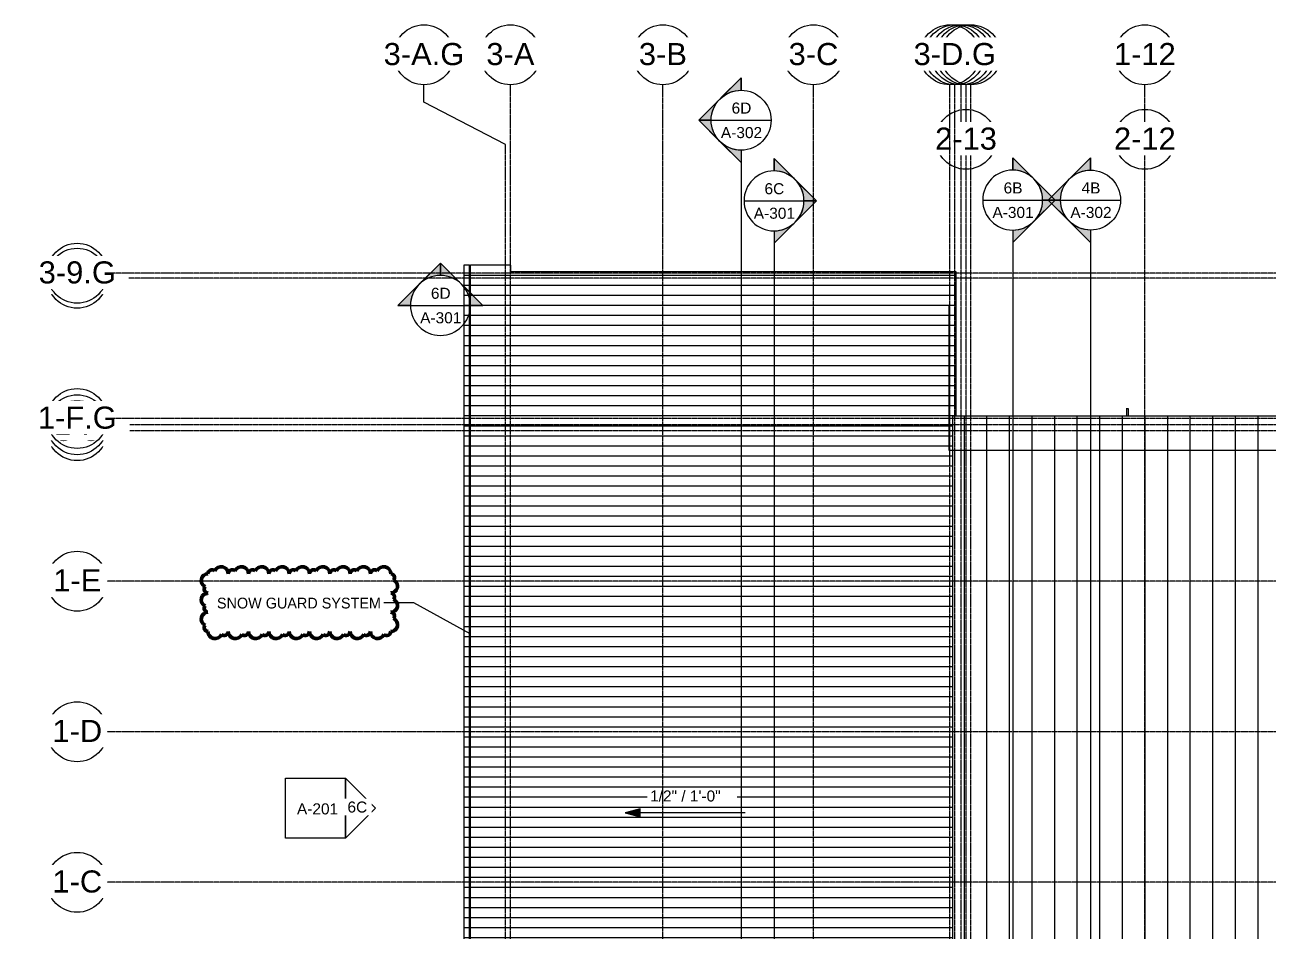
# Model space of a CAD drawing. Header units: inches. Extents: x 21290 to 29416, y -23522 to -20467.
# Drawn here: x 21292 to 23282, y -21944 to -20493 of the extents above; entities that cross this region are included whole.
import ezdxf

# ---------------------------------------------------------------- set-up
doc = ezdxf.new("R2010")
doc.units = ezdxf.units.IN
doc.header["$MEASUREMENT"] = 0
doc.linetypes.add('Grid Line 1_2_', pattern=[0.875, 0.5, -0.125, 0.125, -0.125])
for name, color, linetype, lineweight in [('A-ANNO-IDEN', 131, 'Continuous', 9), ('A-DETL-MBND', 5, 'Continuous', 13), ('A-ROOF', 132, 'Continuous', 13), ('E-LITE-EQPM', 33, 'Continuous', 13), ('G-ANNO-DIMS', 111, 'Continuous', 9), ('G-ANNO-REVC', 71, 'Continuous', 9), ('G-ANNO-SYMB', 111, 'Continuous', 9), ('S-GRID', 1, 'Continuous', 9), ('S-GRID-IDEN', 1, 'Continuous', 9)]:
    doc.layers.add(name, color=color, linetype=linetype, lineweight=lineweight)
doc.styles.add('Arial', font='arial.ttf', dxfattribs={"height": 35.407186})
doc.styles.add('Arial_1', font='arial.ttf', dxfattribs={"height": 17.703593})
doc.styles.add('Century Gothic', font='GOTHIC.TTF', dxfattribs={"height": 17.245342})

# ---------------------------------------------------------------- blocks, each defined once
blk = doc.blocks.new('Lighting-Street_Cooper_Navion-Lumark_4-6-LED-Squares - The Caretaker LED-964008-Roof Plan')
at = {"layer": 'A-DETL-MBND', "color": 43, "lineweight": 9}
for p, q in [((-1.7, -10.7), (1.6, -10.7)), ((-1.5, -10.7), (-1.5, -22.8)), ((1.5, -10.7), (1.5, -22.8))]:
    blk.add_line(p, q, dxfattribs=at)
blk = doc.blocks.new('Roofs 5 - Roofs 1-1983635-Roof Plan')
at = {"layer": 'A-DETL-MBND', "color": 43, "lineweight": 9}
for p, q in [((22004.1, -20878.6), (22004.8, -20878.6)), ((22004.1, -22519.1), (22004.1, -20878.6)), ((22004.8, -20878.6), (22005.5, -20878.6)), ((22004.8, -20878.6), (22004.8, -22519.1)), ((22005.5, -22519.1), (22005.5, -20878.6)), ((22004.8, -22519.1), (22004.1, -22519.1)), ((22005.5, -22519.1), (22004.8, -22519.1))]:
    blk.add_line(p, q, dxfattribs=at)
blk = doc.blocks.new('Grid - Grid Head - Circle-14747-Roof Plan')
at = {"layer": 'S-GRID-IDEN'}
blk.add_circle((0, 0), 0.25, dxfattribs=at)
blk = doc.blocks.new('Section - Section Head - Filled-1526-Roof Plan')
at = {"layer": 'G-ANNO-SYMB'}
h = blk.add_hatch(color=256, dxfattribs=at)
edge = h.paths.add_edge_path(flags=0)
edge.add_line((-0.427, 0.177), (-0.25, 0.354))
edge.add_line((-0.25, 0.354), (-0.25, 0.25))
edge.add_arc((-0.25, 0), 0.25, 90, 135)
h = blk.add_hatch(color=256, dxfattribs=at)
edge = h.paths.add_edge_path(flags=0)
edge.add_arc((-0.25, 0), 0.25, 45, 90)
edge.add_line((-0.25, 0.25), (-0.25, 0.354))
edge.add_line((-0.25, 0.354), (-0.073, 0.177))
h = blk.add_hatch(color=256, dxfattribs=at)
edge = h.paths.add_edge_path(flags=0)
edge.add_arc((-0.25, 0), 0.25, 137.9216, 180)
edge.add_line((-0.5, 0), (-0.604, 0))
edge.add_line((-0.604, 0), (-0.436, 0.168))
h = blk.add_hatch(color=256, dxfattribs=at)
edge = h.paths.add_edge_path(flags=0)
edge.add_line((-0.064, 0.168), (0.104, 0))
edge.add_line((0.104, 0), (0, 0))
edge.add_arc((-0.25, 0), 0.25, 0, 42.0784)
for p, q in [((-0.25, 0.354), (-0.604, 0)), ((-0.25, 0.354), (-0.427, 0.177)), ((-0.25, 0.354), (0.104, 0)), ((-0.25, 0.25), (-0.25, 0.354)), ((-0.073, 0.177), (-0.25, 0.354)), ((-0.25, 0.354), (-0.25, 0.25)), ((-0.436, 0.168), (-0.604, 0)), ((0.104, 0), (-0.064, 0.168)), ((-0.604, 0), (-0.5, 0)), ((0, 0), (0.104, 0)), ((-0.5, 0), (-0.604, 0)), ((0, 0), (0.104, 0))]:
    blk.add_line(p, q, dxfattribs=at)
for start, end in [(360, 180), (90, 135), (45, 90), (137.9216, 180), (0, 42.0784), (180, 360)]:
    blk.add_arc((-0.25, 0), 0.25, start, end, dxfattribs=at)
blk = doc.blocks.new('Elevation - Detail Number-93309-Roof Plan')
at = {"layer": 'G-ANNO-SYMB'}
for p, q in [((-0.25, -0.25), (-0.25, 0.25)), ((-0.25, 0.25), (0.25, 0.25)), ((0.25, 0.25), (0.25, -0.25)), ((0.25, -0.25), (-0.25, -0.25))]:
    blk.add_line(p, q, dxfattribs=at)
blk = doc.blocks.new('Elevation - Detail Number-93036-Roof Plan')
at = {"layer": 'G-ANNO-SYMB'}
for p, q in [((0, 0.25), (-0.25, 0)), ((0.25, 0), (0, 0.25)), ((-0.25, 0), (0.25, 0))]:
    blk.add_line(p, q, dxfattribs=at)
blk = doc.blocks.new('Family - ___-1986674-Roof Plan')
at = {"layer": 'G-ANNO-REVC', "color": 145, "lineweight": 50}
for centre, radius, start, end in [((21591.7, -21373.1), 6.51, 48.1897, 180), ((21606.3, -21373.1), 11.4, 0, 154.7912), ((21624.2, -21373.1), 6.51, 48.1897, 180), ((21638.8, -21373.1), 11.4, 0, 154.7912), ((21656.7, -21373.1), 6.51, 48.1897, 180), ((21671.4, -21373.1), 11.4, 0, 154.7912), ((21689.3, -21373.1), 6.51, 48.1897, 180), ((21703.9, -21373.1), 11.4, 0, 154.7912), ((21721.8, -21373.1), 6.51, 48.1897, 180), ((21736.4, -21373.1), 11.4, 0, 154.7912), ((21754.3, -21373.1), 6.51, 48.1897, 180), ((21769, -21373.1), 11.4, 0, 154.7912), ((21786.9, -21373.1), 6.51, 48.1897, 180), ((21801.5, -21373.1), 11.4, 0, 154.7912), ((21819.4, -21373.1), 6.51, 48.1897, 180), ((21834.1, -21373.1), 11.4, 0, 154.7912), ((21852, -21373.1), 6.51, 48.1897, 180), ((21866.6, -21373.1), 11.4, 0, 154.7912), ((21585.2, -21383.9), 10.8, 90, 244.7912), ((21878, -21379.3), 6.16, 318.1897, 90), ((21878, -21393.1), 10.8, 270, 64.7912), ((21585.2, -21414.7), 10.8, 90, 244.7912), ((21585.2, -21397.8), 6.16, 138.1897, 270), ((21878, -21410.1), 6.16, 318.1897, 90), ((21585.2, -21428.6), 6.16, 138.1897, 270), ((21878, -21423.9), 10.8, 270, 64.7912), ((21585.2, -21445.5), 10.8, 90, 244.7912), ((21878, -21440.9), 6.16, 318.1897, 90), ((21878, -21454.8), 10.8, 270, 64.7912), ((21585.2, -21459.4), 6.16, 138.1897, 270), ((21596.5, -21465.5), 11.4, 180, 334.7912), ((21611.2, -21465.5), 6.51, 228.1897, 0), ((21629.1, -21465.5), 11.4, 180, 334.7912), ((21643.7, -21465.5), 6.51, 228.1897, 0), ((21661.6, -21465.5), 11.4, 180, 334.7912), ((21676.3, -21465.5), 6.51, 228.1897, 0), ((21694.2, -21465.5), 11.4, 180, 334.7912), ((21708.8, -21465.5), 6.51, 228.1897, 0), ((21726.7, -21465.5), 11.4, 180, 334.7912), ((21741.3, -21465.5), 6.51, 228.1897, 0), ((21759.2, -21465.5), 11.4, 180, 334.7912), ((21773.9, -21465.5), 6.51, 228.1897, 0), ((21791.8, -21465.5), 11.4, 180, 334.7912), ((21806.4, -21465.5), 6.51, 228.1897, 0), ((21824.3, -21465.5), 11.4, 180, 334.7912), ((21838.9, -21465.5), 6.51, 228.1897, 0), ((21856.8, -21465.5), 11.4, 180, 334.7912), ((21871.5, -21465.5), 6.51, 228.1897, 0)]:
    blk.add_arc(centre, radius, start, end, dxfattribs=at)

msp = doc.modelspace()

# ---------------------------------------------------------------- hatches: boundary and pattern name
at = {"layer": 'A-DETL-MBND'}
h = msp.add_hatch(dxfattribs=at)
h.set_pattern_fill('FP_2', color=8, style=0, pattern_type=2)
h.set_pattern_definition([(0, (37.673, -180.953), (0, 16.082), [])])
h.paths.add_polyline_path([(21976.59556, -22808.30281), (21985.88845, -22808.30281), (21985.88845, -22519.05281), (21976.59556, -22519.05281), (21976.59556, -22801.50736)], flags=0)
h.paths.add_polyline_path([(22057.89023, -22808.30281), (22057.89023, -22798.30281), (22056.82773, -22798.30281), (22056.82773, -22341.24031), (22699.76523, -22341.24031), (22699.76523, -22348.37021), (22700.0122, -22348.48915), (22700.56715, -22349.18504), (22700.76522, -22350.05281), (22700.54344, -22350.95031), (22700.0122, -22351.61647), (22699.76523, -22351.73541), (22699.76523, -22357.74031), (22073.32773, -22357.74031), (22073.40722, -22768.50072), (22073.59471, -22783.61531), (22795.70273, -22783.61531), (22795.70273, -22446.67781), (22810.64023, -22446.67781), (22810.64023, -22433.09526), (22777.63923, -22433.09526), (22777.63923, -21120.45299), (22783.89023, -21120.45299), (22783.89023, -20889.05281), (22070.39023, -20889.05281), (22070.39023, -20878.55281), (22005.59733, -20878.55281), (22005.59733, -22519.05281), (22004.18312, -22519.05281), (22004.18312, -20878.55281), (21994.89023, -20878.55281), (21994.89023, -22519.05281), (21987.30266, -22519.05281), (21987.30266, -22808.30281), (22012.38831, -22808.30281)], flags=0)
h.paths.add_polyline_path([(22526.30451, -22740.45909), (22516.30451, -22740.45909), (22516.30451, -22737.30284), (22453.04669, -22737.30284), (22453.04669, -22650.92784), (22580.92169, -22650.92784), (22580.92169, -22737.30284), (22535.39044, -22737.30284), (22535.39044, -22740.45909), (22531.89044, -22740.45909), (22531.89044, -22737.30284), (22526.30451, -22737.30284)], flags=0)
h.paths.add_polyline_path([(22468.62706, -22560.36531), (22418.83222, -22560.36531), (22418.83222, -22558.11531), (22418.70722, -22558.11531), (22418.70722, -22547.61531), (22418.83222, -22547.61531), (22418.83222, -22539.74031), (22418.70722, -22539.74031), (22418.70722, -22522.99031), (22418.83222, -22522.99031), (22418.83222, -22516.36531), (22493.20722, -22516.36531), (22493.20722, -22560.36531), (22468.72142, -22560.36531)], flags=0)
h.paths.add_polyline_path([(22632.51523, -22544.42781), (22632.51523, -22540.05281), (22632.39023, -22540.05281), (22632.39023, -22528.17781), (22632.51523, -22528.17781), (22632.51523, -22519.42781), (22632.39023, -22519.42781), (22632.39023, -22487.67781), (22632.51523, -22487.67781), (22632.51523, -22481.05281), (22748.39023, -22481.05281), (22748.39023, -22544.42781), (22638.76523, -22544.42781)], flags=0)
h.paths.add_polyline_path([(22631.51523, -22448.55281), (22543.39023, -22448.55281), (22543.39023, -22389.05281), (22631.51523, -22389.05281), (22631.51523, -22394.05281), (22631.64023, -22394.05281), (22631.64023, -22406.67781), (22631.51523, -22406.67781), (22631.51523, -22413.92781), (22631.64023, -22413.92781), (22631.64023, -22442.30281), (22631.51523, -22442.30281)], flags=0)
h.paths.add_polyline_path([(22357.48291, -22448.55244), (22328.70309, -22448.55244), (22328.70309, -22389.05244), (22416.82809, -22389.05244), (22416.82809, -22394.05244), (22416.95309, -22394.05244), (22416.95309, -22406.67744), (22416.82809, -22406.67744), (22416.82809, -22413.92744), (22416.95309, -22413.92744), (22416.95309, -22442.30244), (22416.82809, -22442.30244), (22416.82809, -22448.55244), (22357.57032, -22448.55244)], flags=0)
h.paths.add_polyline_path([(22699.76523, -22351.50482), (22700.3277, -22350.92058), (22700.56022, -22350.05281), (22700.31973, -22349.19534), (22699.76523, -22348.59204), (22699.76523, -22350.95031)], flags=0)
h = msp.add_hatch(dxfattribs=at)
h.set_pattern_fill('FP_3', color=8, style=0, pattern_type=2)
h.set_pattern_definition([(90, (-1.735, -38.532), (-36.188, 2e-15), [])])
h.paths.add_polyline_path([(22777.63923, -22433.09526), (26284.39023, -22433.09526), (26284.39023, -22423.80237), (22778.14023, -22423.80237), (22778.14023, -22422.38815), (26284.39023, -22422.38815), (26284.39023, -21120.45299), (22777.63923, -21120.45299), (22777.63923, -22423.80237)], flags=0)
at = {"layer": 'G-ANNO-DIMS'}
msp.add_hatch(color=256, dxfattribs=at).paths.add_polyline_path([(22253.44639, -21756.10417), (22277.44639, -21762.53495), (22277.44639, -21749.67339)], flags=0)

# ---------------------------------------------------------------- linework, layer by layer
at = {"layer": 'A-ANNO-IDEN', "color": 153}
for p, q in [((21915.20377, -21419.87271), (21862.26752, -21419.87271)), ((22005.26413, -21469.37154), (21915.20377, -21419.87271))]:
    msp.add_line(p, q, dxfattribs=at)
at = {"layer": 'A-DETL-MBND', "color": 43, "lineweight": 9}
for p, q in [((22004.18312, -20878.55281), (21994.89023, -20878.55281)), ((21994.89023, -20878.55281), (21994.89023, -22519.05281)), ((22070.39023, -20878.55281), (22005.59733, -20878.55281)), ((22070.39023, -20889.05281), (22070.39023, -20878.55281)), ((22783.89023, -20889.05281), (22070.39023, -20889.05281)), ((22783.89023, -21120.45299), (22783.89023, -20889.05281)), ((26284.39023, -21120.45299), (22777.63923, -21120.45299)), ((22777.63923, -21120.45299), (22777.63923, -22433.09526))]:
    msp.add_line(p, q, dxfattribs=at)
at = {"layer": 'G-ANNO-DIMS'}
for p, q in [((22277.44639, -21749.67339), (22253.44639, -21756.10417)), ((22253.44639, -21756.10417), (22277.44639, -21762.53495)), ((22445.44639, -21756.10417), (22253.44639, -21756.10417)), ((22277.44639, -21762.53495), (22277.44639, -21749.67339))]:
    msp.add_line(p, q, dxfattribs=at)
at = {"layer": 'G-ANNO-SYMB'}
for p, q in [((22391.17362, -20646.34266), (22487.17362, -20646.34266)), ((22439.17362, -20694.34266), (22439.17362, -23059.93388)), ((22443.854, -20775.5887), (22539.854, -20775.5887)), ((22826.1556, -20774.32008), (22922.1556, -20774.32008)), ((22950.96338, -20774.32008), (23046.96338, -20774.32008)), ((22491.854, -20823.5887), (22491.854, -23159.75334)), ((22874.1556, -20822.32008), (22874.1556, -23105.1016)), ((22998.96338, -20822.32008), (22998.96338, -23105.1016)), ((21909.48674, -20943.12708), (22005.48674, -20943.12708)), ((22772.63634, -20943.12708), (22005.48674, -20943.12708)), ((22772.63634, -21175.34566), (22772.63634, -20943.12708)), ((26316.22594, -21175.34566), (22772.63634, -21175.34566))]:
    msp.add_line(p, q, dxfattribs=at)
at = {"layer": 'S-GRID'}
for p, q in [((21931.23274, -20617.22146), (21931.23274, -20589.47733)), ((22061.64023, -20685.47733), (21931.23274, -20617.22146))]:
    msp.add_line(p, q, dxfattribs=at)
at = {"layer": 'S-GRID', "linetype": 'Grid Line 1_2_'}
for p, q in [((22069.64023, -23272.9264), (22069.64023, -20589.47733)), ((22555.14023, -23275.7461), (22555.14023, -20589.47733)), ((22781.39023, -23275.7461), (22781.39023, -20589.47733)), ((22791.39023, -23275.7461), (22791.39023, -20589.47733)), ((22799.39023, -23275.7461), (22799.39023, -20589.47733)), ((22807.39023, -23275.7461), (22807.39023, -20589.47733)), ((23085.89023, -23275.7461), (23085.89023, -20589.47733)), ((22061.64023, -23275.7461), (22061.64023, -20685.47733)), ((22799.39023, -23359.7461), (22799.39023, -20724.9518)), ((23085.89023, -23275.7461), (23085.89023, -20724.9518))]:
    msp.add_line(p, q, dxfattribs=at)

# ---------------------------------------------------------------- block references
at = {"layer": 'A-ROOF', "color": 43, "lineweight": 9}
msp.add_blockref('Roofs 5 - Roofs 1-1983635-Roof Plan', (0.0625, 0), dxfattribs=at)
at = {"layer": 'E-LITE-EQPM', "color": 43, "lineweight": 9}
msp.add_blockref('Lighting-Street_Cooper_Navion-Lumark_4-6-LED-Squares - The Caretaker LED-964008-Roof Plan', (23057.76523, -21097.61364), dxfattribs=at)
at = {"layer": 'G-ANNO-SYMB', "extrusion": (0, 0, -1), "xscale": 191.9999999999999, "yscale": 191.9999999999999, "zscale": 191.9999999999999, "rotation": 270.0000000000003}
for p in [(-22439.17362, -20694.34266), (-22998.96338, -20822.32008)]:
    msp.add_blockref('Section - Section Head - Filled-1526-Roof Plan', p, dxfattribs=at)
at = {"layer": 'G-ANNO-SYMB', "xscale": 191.9999999999999, "yscale": 191.9999999999999, "zscale": 191.9999999999999, "rotation": 269.9999999999996}
for p in [(22491.854, -20823.5887), (22874.1556, -20822.32008)]:
    msp.add_blockref('Section - Section Head - Filled-1526-Roof Plan', p, dxfattribs=at)
at = {"layer": 'G-ANNO-SYMB', "xscale": 191.9999999999999, "yscale": 191.9999999999999, "zscale": 191.9999999999999}
for name, p in [('Section - Section Head - Filled-1526-Roof Plan', (22005.48674, -20943.12708)), ('Elevation - Detail Number-93309-Roof Plan', (21757.52774, -21748.61306))]:
    msp.add_blockref(name, p, dxfattribs=at)
at = {"layer": 'S-GRID-IDEN', "xscale": 191.9999999999999, "yscale": 191.9999999999999, "zscale": 191.9999999999999}
for p in [(21931.23274, -20541.47733), (22069.64023, -20541.47733), (22313.89023, -20541.47733), (22555.14023, -20541.47733), (22807.39023, -20541.47733), (23085.89023, -20541.47733), (22799.39023, -20676.9518), (23085.89023, -20676.9518)]:
    msp.add_blockref('Grid - Grid Head - Circle-14747-Roof Plan', p, dxfattribs=at)
at = {"layer": 'S-GRID-IDEN', "xscale": 191.9999999999999, "yscale": 191.9999999999999, "zscale": 191.9999999999999, "rotation": 89.99999999999982}
for p in [(21375.73698, -20899.55281), (21375.73698, -21143.80281), (21375.73698, -21385.05281), (21375.73698, -21626.30281), (21375.73698, -21867.55281)]:
    msp.add_blockref('Grid - Grid Head - Circle-14747-Roof Plan', p, dxfattribs=at)

# ---------------------------------------------------------------- texts
at = {"layer": 'G-ANNO-SYMB', "char_height": 17.703593, "attachment_point": 2, "line_spacing_factor": 0.938532, "style": 'Arial_1'}
for s, insert, width in [('6D', (22439.78836, -20618.00441), 37.584), ('A-302', (22439.78836, -20657.2769), 78.624), ('6C', (22492.46874, -20747.25045), 37.584), ('6B', (22874.77034, -20745.98183), 36.072), ('4B', (22999.57812, -20745.98183), 36.072), ('A-301', (22492.46874, -20786.52294), 78.624), ('A-301', (22874.77034, -20785.25432), 78.624), ('A-302', (22999.57812, -20785.25432), 78.624), ('6D', (21958.10148, -20914.78883), 37.584), ('A-301', (21958.10148, -20954.06132), 78.624)]:
    msp.add_mtext(s, dxfattribs=dict(at, insert=insert, width=width))

# ---------------------------------------------------------------- next in the draw order: texts
at = {"layer": 'A-ANNO-IDEN', "insert": (21862.26752, -21411.48452), "char_height": 17.2453416, "width": 302.4, "attachment_point": 3, "line_spacing_factor": 0.984117, "style": 'Century Gothic', "bg_fill": 3, "box_fill_scale": 1.25, "bg_fill_color": 0, "bg_fill_transparency": 0}
msp.add_mtext('SNOW GUARD SYSTEM', dxfattribs=at)
at = {"layer": 'G-ANNO-DIMS', "insert": (22293.37639, -21720.30827), "char_height": 17.7035928, "width": 134.568, "attachment_point": 1, "line_spacing_factor": 0.938532, "style": 'Arial_1', "bg_fill": 3, "box_fill_scale": 1.25, "bg_fill_color": 0, "bg_fill_transparency": 0}
msp.add_mtext('1/2" / 1\'-0"', dxfattribs=at)
at = {"layer": 'G-ANNO-SYMB', "insert": (21760.72288, -21740.98619), "char_height": 17.703593, "width": 78.624, "attachment_point": 2, "line_spacing_factor": 0.938532, "style": 'Arial_1', "bg_fill": 3, "box_fill_scale": 1.25, "bg_fill_color": 0, "bg_fill_transparency": 0}
msp.add_mtext('A-201', dxfattribs=at)
at = {"layer": 'S-GRID-IDEN', "char_height": 35.407186, "attachment_point": 2, "line_spacing_factor": 0.938532, "style": 'Arial', "bg_fill": 3, "box_fill_scale": 1.25, "bg_fill_color": 0, "bg_fill_transparency": 0}
for s, insert, width in [('3-A', (22069.631, -20522.60359), 91.584), ('3-B', (22313.881, -20522.60359), 91.584), ('3-C', (22555.131, -20522.60359), 94.608), ('3-E.G', (22807.381, -20522.60359), 153.792), ('1-12', (23085.881, -20522.60359), 117.936), ('2-13', (22799.381, -20658.07806), 117.936), ('2-12', (23085.881, -20658.07806), 117.936), ('3-9', (21375.93197, -20880.49331), 85.104), ('3-8', (21375.93197, -21124.74331), 85.104), ('3-7', (21375.93197, -21365.99331), 85.104), ('3-6', (21375.93197, -21607.24331), 85.104), ('3-5', (21375.93197, -21848.49331), 85.104)]:
    msp.add_mtext(s, dxfattribs=dict(at, insert=insert, width=width))

# ---------------------------------------------------------------- next in the draw order: linework, layer by layer
at = {"layer": 'S-GRID', "linetype": 'Grid Line 1_2_'}
for p, q in [((22313.89023, -23275.7461), (22313.89023, -20589.47733)), ((22773.39023, -23275.7461), (22773.39023, -20589.47733)), ((22781.39023, -23275.7461), (22781.39023, -20589.47733)), ((26557.32365, -20899.55281), (21423.73698, -20899.55281)), ((26557.32365, -21143.80281), (21423.73698, -21143.80281)), ((26557.32365, -21385.05281), (21423.73698, -21385.05281)), ((26557.32365, -21626.30281), (21423.73698, -21626.30281)), ((26557.32365, -21867.55281), (21423.73698, -21867.55281))]:
    msp.add_line(p, q, dxfattribs=at)

# ---------------------------------------------------------------- next in the draw order: block references
at = {"layer": 'G-ANNO-SYMB', "extrusion": (0, 0, -1), "xscale": 191.9999999999999, "yscale": 191.9999999999999, "zscale": 191.9999999999999, "rotation": 90.00000000002636}
msp.add_blockref('Elevation - Detail Number-93036-Roof Plan', (-21805.52774, -21748.61306), dxfattribs=at)
at = {"layer": 'S-GRID-IDEN', "xscale": 191.9999999999999, "yscale": 191.9999999999999, "zscale": 191.9999999999999}
msp.add_blockref('Grid - Grid Head - Circle-14747-Roof Plan', (22799.39023, -20541.47733), dxfattribs=at)
at = {"layer": 'S-GRID-IDEN', "xscale": 191.9999999999999, "yscale": 191.9999999999999, "zscale": 191.9999999999999, "rotation": 89.99999999999982}
for p in [(21375.73698, -20891.55281), (21375.73698, -21134.30281), (21375.73698, -21385.05281), (21375.73698, -21626.30281), (21375.73698, -21867.55281)]:
    msp.add_blockref('Grid - Grid Head - Circle-14747-Roof Plan', p, dxfattribs=at)

# ---------------------------------------------------------------- next in the draw order: texts
at = {"layer": 'S-GRID-IDEN', "insert": (21931.22352, -20522.60359), "char_height": 35.407186, "width": 153.792, "attachment_point": 2, "line_spacing_factor": 0.938532, "style": 'Arial', "bg_fill": 3, "box_fill_scale": 1.25, "bg_fill_color": 0, "bg_fill_transparency": 0}
msp.add_mtext('3-A.G', dxfattribs=at)

# ---------------------------------------------------------------- next in the draw order: texts
at = {"layer": 'G-ANNO-SYMB', "insert": (21824.43923, -21738.04272), "char_height": 17.703593, "width": 37.584, "attachment_point": 2, "line_spacing_factor": 0.938532, "style": 'Arial_1', "bg_fill": 3, "box_fill_scale": 1.25, "bg_fill_color": 0, "bg_fill_transparency": 0}
msp.add_mtext('6C', dxfattribs=at)
at = {"layer": 'S-GRID-IDEN', "char_height": 35.407186, "attachment_point": 2, "line_spacing_factor": 0.938532, "style": 'Arial', "bg_fill": 3, "box_fill_scale": 1.25, "bg_fill_color": 0, "bg_fill_transparency": 0}
for s, insert, width in [('3-E', (22799.381, -20522.60359), 91.584), ('3-9.G', (21375.93197, -20872.49331), 147.312), ('1-F', (21375.93197, -21115.24331), 88.128), ('1-E', (21375.93197, -21365.99331), 91.584), ('1-D', (21375.93197, -21607.24331), 94.608), ('1-C', (21375.93197, -21848.49331), 94.608)]:
    msp.add_mtext(s, dxfattribs=dict(at, insert=insert, width=width))

# ---------------------------------------------------------------- next in the draw order: linework, layer by layer
at = {"layer": 'S-GRID', "linetype": 'Grid Line 1_2_'}
for p, q in [((26557.32365, -20891.55281), (21423.73698, -20891.55281)), ((26557.32365, -21134.30281), (21423.73698, -21134.30281)), ((26557.32365, -21385.05281), (21423.73698, -21385.05281)), ((26557.32365, -21626.30281), (21423.73698, -21626.30281)), ((26557.32365, -21867.55281), (21423.73698, -21867.55281))]:
    msp.add_line(p, q, dxfattribs=at)

# ---------------------------------------------------------------- next in the draw order: block references
at = {"layer": 'G-ANNO-REVC', "color": 145, "lineweight": 50}
msp.add_blockref('Family - ___-1986674-Roof Plan', (0, 0), dxfattribs=at)
at = {"layer": 'S-GRID-IDEN', "xscale": 191.9999999999999, "yscale": 191.9999999999999, "zscale": 191.9999999999999}
msp.add_blockref('Grid - Grid Head - Circle-14747-Roof Plan', (22791.39023, -20541.47733), dxfattribs=at)
at = {"layer": 'S-GRID-IDEN', "xscale": 191.9999999999999, "yscale": 191.9999999999999, "zscale": 191.9999999999999, "rotation": 89.99999999999982}
msp.add_blockref('Grid - Grid Head - Circle-14747-Roof Plan', (21375.73698, -21124.30281), dxfattribs=at)

# ---------------------------------------------------------------- next in the draw order: texts
at = {"layer": 'S-GRID-IDEN', "char_height": 35.407186, "attachment_point": 2, "line_spacing_factor": 0.938532, "style": 'Arial', "bg_fill": 3, "box_fill_scale": 1.25, "bg_fill_color": 0, "bg_fill_transparency": 0}
for s, insert, width in [('1-13', (22791.381, -20522.60359), 117.936), ('1-F.G', (21375.93197, -21105.24331), 150.336)]:
    msp.add_mtext(s, dxfattribs=dict(at, insert=insert, width=width))

# ---------------------------------------------------------------- next in the draw order: linework, layer by layer
at = {"layer": 'S-GRID', "linetype": 'Grid Line 1_2_'}
msp.add_line((26557.32365, -21124.30281), (21423.73698, -21124.30281), dxfattribs=at)

# ---------------------------------------------------------------- next in the draw order: block references
at = {"layer": 'S-GRID-IDEN', "xscale": 191.9999999999999, "yscale": 191.9999999999999, "zscale": 191.9999999999999}
msp.add_blockref('Grid - Grid Head - Circle-14747-Roof Plan', (22781.39023, -20541.47733), dxfattribs=at)

# ---------------------------------------------------------------- next in the draw order: texts
at = {"layer": 'S-GRID-IDEN', "insert": (22781.381, -20522.60359), "char_height": 35.407186, "width": 180.144, "attachment_point": 2, "line_spacing_factor": 0.938532, "style": 'Arial', "bg_fill": 3, "box_fill_scale": 1.25, "bg_fill_color": 0, "bg_fill_transparency": 0}
msp.add_mtext('1-13.G', dxfattribs=at)

# ---------------------------------------------------------------- next in the draw order: block references
at = {"layer": 'S-GRID-IDEN', "xscale": 191.9999999999999, "yscale": 191.9999999999999, "zscale": 191.9999999999999}
msp.add_blockref('Grid - Grid Head - Circle-14747-Roof Plan', (22773.39023, -20541.47733), dxfattribs=at)

# ---------------------------------------------------------------- next in the draw order: texts
at = {"layer": 'S-GRID-IDEN', "insert": (22773.381, -20522.60359), "char_height": 35.407186, "width": 94.608, "attachment_point": 2, "line_spacing_factor": 0.938532, "style": 'Arial', "bg_fill": 3, "box_fill_scale": 1.25, "bg_fill_color": 0, "bg_fill_transparency": 0}
msp.add_mtext('3-D', dxfattribs=at)

# ---------------------------------------------------------------- next in the draw order: block references
at = {"layer": 'S-GRID-IDEN', "xscale": 191.9999999999999, "yscale": 191.9999999999999, "zscale": 191.9999999999999}
msp.add_blockref('Grid - Grid Head - Circle-14747-Roof Plan', (22781.39023, -20541.47733), dxfattribs=at)

# ---------------------------------------------------------------- next in the draw order: texts
at = {"layer": 'S-GRID-IDEN', "insert": (22781.381, -20522.60359), "char_height": 35.407186, "width": 156.816, "attachment_point": 2, "line_spacing_factor": 0.938532, "style": 'Arial', "bg_fill": 3, "box_fill_scale": 1.25, "bg_fill_color": 0, "bg_fill_transparency": 0}
msp.add_mtext('3-D.G', dxfattribs=at)

doc.saveas('drawing.dxf')
